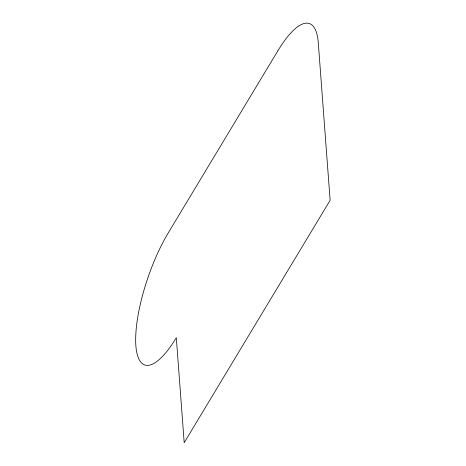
<?xml version="1.0" encoding="UTF-8"?>
<svg xmlns="http://www.w3.org/2000/svg" width="466" height="466" viewBox="0 0 466 466"><rect width="100%" height="100%" fill="white"/><g stroke="black" fill="none" stroke-linecap="round" stroke-linejoin="round"><path stroke-width="0.7" d="M277.853 50.835L168.407 232.645A84.41 25.531 -70.9 0 0 135.874 345.76A84.41 25.531 -70.9 0 0 176.305 337.675L184.198 442.7L330.126 200.287L318.284 42.744A84.41 25.531 -70.9 0 0 277.853 50.835"/></g></svg>
